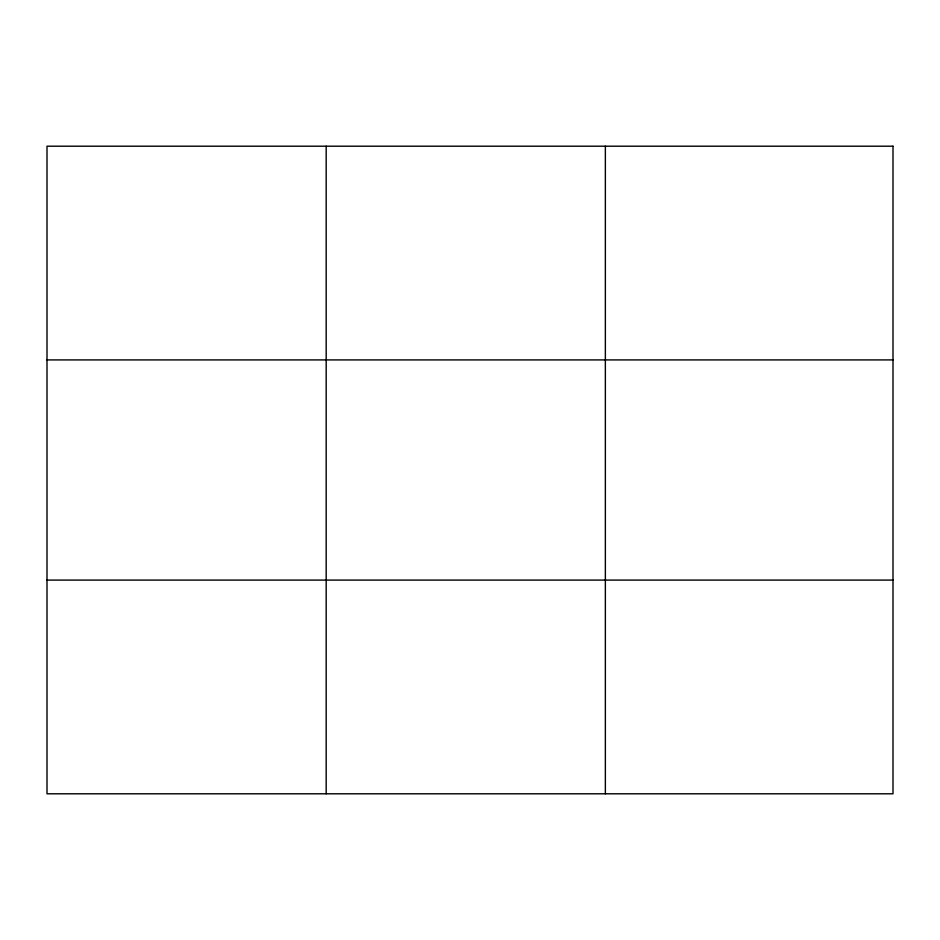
<?xml version="1.0" encoding="UTF-8"?>
<svg xmlns="http://www.w3.org/2000/svg" width="940" height="940" viewBox="0 0 940 940"><rect width="100%" height="100%" fill="white"/><g stroke="black" fill="none" stroke-linecap="round" stroke-linejoin="round"><path stroke-width="1.41" d="M326.18 146.205L326.18 793.795M605.36 146.205L605.36 793.795M47 359.914L893 359.914M47 580.086L893 580.086M893 146.205L893 793.795L47 793.795L47 146.205L893 146.205"/></g></svg>
